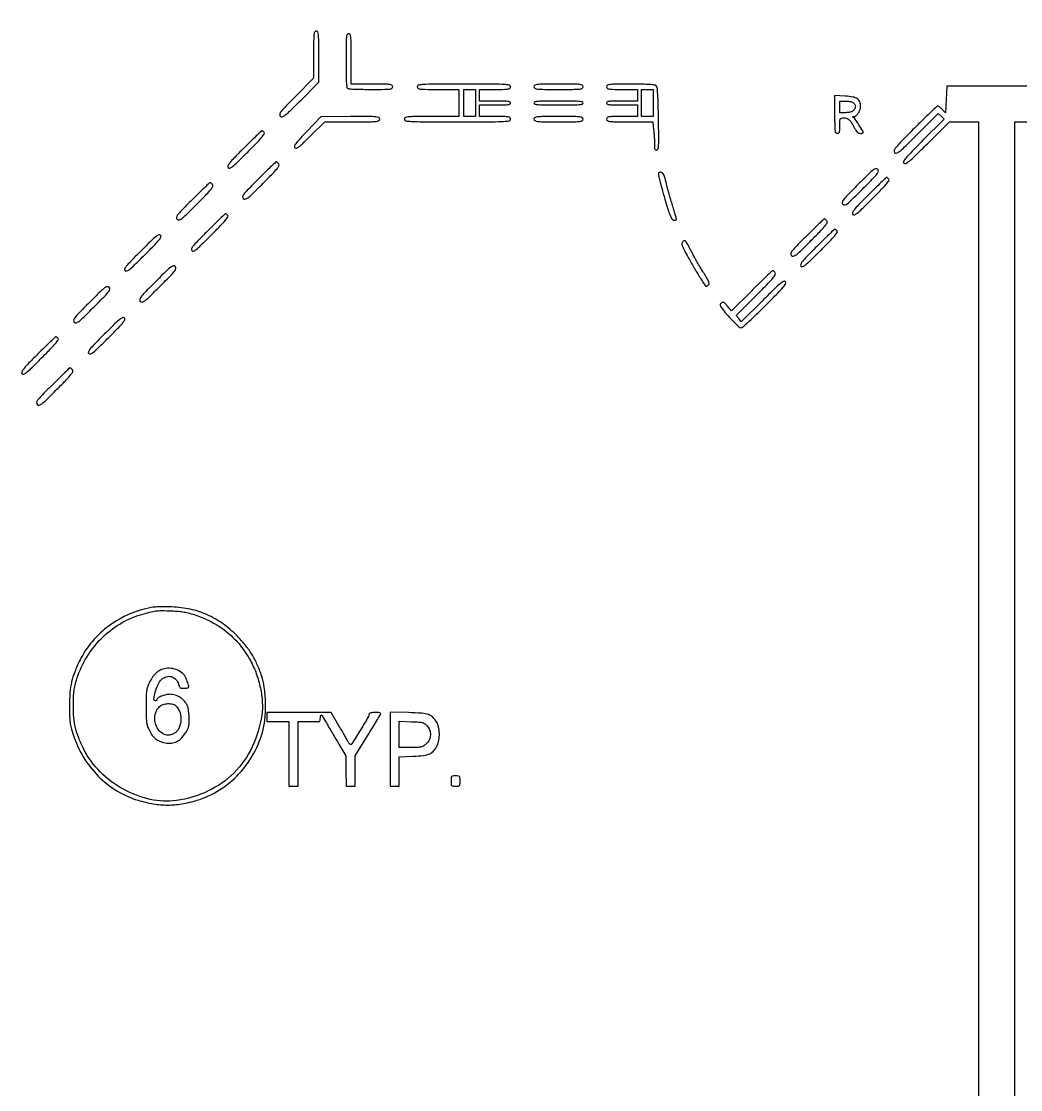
# Model space of a CAD drawing. Extents: x 0 to 1066, y 0 to 761.
# Drawn here: x 200.2 to 265.4, y 129.8 to 199.5 of the extents above; entities that cross this region are included whole.
import ezdxf

# ---------------------------------------------------------------- set-up
doc = ezdxf.new("R2010")
doc.units = 0
doc.header["$MEASUREMENT"] = 0

msp = doc.modelspace()

# ---------------------------------------------------------------- linework, layer by layer
for points in [[(120.4704, 158.153492), (151.90136, 126.727696, 0.000007), (163.955628, 114.675766, 0.000012), (174.108223, 104.525945), (183.33854, 95.29861, 0.022761), (183.362101, 95.277109, 0.174982), (183.390323, 95.266879, 0.000001), (192.989143, 95.254457, 0.000118), (203.551814, 95.243304, 0.000071), (216.093189, 95.234809, -0.000169), (228.636563, 95.223847, -0.000282), (239.20585, 95.205082, -0.000005), (248.794953, 95.18257, -0.198296), (248.853601, 95.158197, -0.166048), (248.892309, 95.079343, -0.00001), (249.944454, 86.852933, -0.000054), (250.970316, 78.823964, -0.027223)], [(329.859243, 95.267872, -0.000023), (352.558836, 95.240684, -0.000004), (375.624384, 95.211821, -0.198594)], [(479.458836, 95.240684, -0.000004), (502.524384, 95.211821, -0.198594)], [(266.651703, 95.267421, -0.000028), (289.192229, 95.24091, -0.000004), (312.172908, 95.212432, -0.198597)], [(393.551703, 95.267421, -0.000028), (416.092229, 95.24091, -0.000004), (439.072908, 95.212432, -0.198597)], [(542.992229, 95.24091, -0.000004), (565.972908, 95.212432, -0.198597)], [(606.442229, 95.24091, -0.000004), (629.422908, 95.212432, -0.198597)], [(669.892229, 95.24091, -0.000004), (692.872908, 95.212432, -0.198597)], [(375.823742, 112.056445, -0.000003), (375.794083, 98.149601, -0.198357)], [(119.687361, 303.189835, -0.000014), (111.744029, 302.196938, -0.000004), (103.636415, 301.183797, -0.031087)], [(119.687361, 239.739835, -0.000014), (111.744029, 238.746938, -0.000004), (103.636415, 237.733797, -0.031087)], [(247.69479, 97.969724, -0.000011), (217.15153, 97.968336, -0.000022), (186.984277, 97.968962, -0.015973)], [(267.1245, 195.2991), (263.8674, 195.2991), (260.6103, 195.2991), (260.568, 194.424594), (260.5257, 193.550089), (260.320603, 193.768944, 0.020589), (260.235339, 193.852733, 0.025129), (260.148747, 193.923511, 0.024919), (260.071601, 193.974627, 0.134641), (260.02357, 193.9878, 0.189705), (259.962116, 193.963614, 0.001278), (259.537023, 193.565636, 0.00476), (259.053173, 193.101557, 0.002996), (258.496343, 192.550645, 0.001763), (257.599544, 191.646324, 0.023754), (257.288584, 191.298989, 0.084405), (257.177693, 191.10272, 0.290608), (257.208142, 190.966401, 0.28128), (257.341839, 190.934107, 0.091463), (257.528472, 191.034568, 0.025241), (257.856324, 191.32602, 0.001876), (258.707136, 192.169235), (260.059041, 193.519159), (260.248415, 193.329785), (260.437789, 193.140411), (259.059312, 191.760031, 0.00222), (258.260926, 190.953412, 0.020743), (257.933223, 190.590419, 0.054518), (257.794877, 190.381062, 0.351793), (257.818508, 190.265393, 0.310622), (257.946714, 190.253775, 0.046163), (258.172027, 190.409323, 0.019786), (258.551357, 190.752952, 0.002281), (259.368748, 191.561867), (260.781314, 192.9726), (261.732157, 192.9726), (262.683, 192.9726), (262.683, 152.1531), (262.683, 111.3336)], [(312.342312, 95.079344, -0.00001), (313.394456, 86.85292, -0.000054)]]:
    msp.add_lwpolyline(points, format="xyb")
for points in [[(409.06215, 749.15415), (40.8618, 749.132981), (40.8618, 380.65769), (40.8618, 12.1824), (501.2973, 12.1824), (961.7328, 12.1824), (961.7328, 380.646631), (961.7328, 749.110861), (961.41555, 749.1633, 0.040886), (961.153339, 749.184871, 0.000002), (934.190609, 749.194398, 0.000089), (904.448031, 749.199508, 0.000054), (869.1804, 749.195529, -0.000029), (813.61687, 749.186499, -0.000004), (696.10453, 749.175037, -0.000004), (556.774728, 749.163736, -0.000004)], [(219.2832, 197.351745), (219.2832, 195.80889), (218.122027, 194.64549, 0.002187), (217.397712, 193.91341, 0.029252), (217.149163, 193.62842, 0.109518), (217.070946, 193.462514, 0.257416), (217.107771, 193.335171, 0.260254), (217.235812, 193.298881, 0.10736), (217.403907, 193.379444, 0.028762), (217.693482, 193.632569, 0.00215), (218.438145, 194.369443), (219.6216, 195.550633), (219.6216, 197.222617, 0.00157), (219.618241, 198.292727, 0.023648), (219.59831, 198.664452, 0.090402), (219.54915, 198.83466, 0.284664), (219.4524, 198.8946, 0.273497), (219.356353, 198.837815, 0.098742), (219.306669, 198.680593, 0.02558), (219.286611, 198.335644, 0.001734)], [(221.3982, 196.957851, 0.002106), (221.402412, 195.957657, 0.016256), (221.421566, 195.489962, 0.030951), (221.457298, 195.22752, 0.257256), (221.532019, 195.138951, 0.080714), (221.630497, 195.118442, 0.002635), (222.034542, 195.102684, 0.004987), (222.512917, 195.091328, 0.00344), (223.054819, 195.0876, 0.001979), (223.935997, 195.091087, 0.028334), (224.249027, 195.111326, 0.109906), (224.391062, 195.161594, 0.258463), (224.4438, 195.2568, 0.254715), (224.392039, 195.351813, 0.112672), (224.25345, 195.402206, 0.029052), (223.94776, 195.422493, 0.002045), (223.0902, 195.426), (221.7366, 195.426), (221.7366, 197.0757, 0.001596), (221.733232, 198.130933, 0.023961), (221.713281, 198.498038, 0.091778), (221.664029, 198.66599, 0.282824), (221.5674, 198.7254, 0.292168), (221.470134, 198.66326, 0.084786), (221.421375, 198.483306, 0.022396), (221.401526, 198.09177, 0.001467)], [(226.0512, 195.2568, 0.254715), (226.102961, 195.161787, 0.112672), (226.24155, 195.111394, 0.029052), (226.54724, 195.091107, 0.002045), (227.4048, 195.0876), (228.7584, 195.0876), (228.7584, 194.1993), (228.7584, 193.311), (226.9818, 193.311, 0.001458), (225.841838, 193.307677, 0.022284), (225.448425, 193.287836, 0.084277), (225.267543, 193.239115, 0.292848), (225.2052, 193.1418, 0.362685), (225.292927, 193.036768, 0.032595), (225.659925, 192.994782, 0.011515), (226.40385, 192.975648, 0.000671), (228.6738, 192.9726, 0.000671), (230.94375, 192.975648, 0.011515), (231.687675, 192.994782, 0.032595), (232.054673, 193.036768, 0.362685), (232.1424, 193.1418, 0.212584), (232.100909, 193.234977, 0.142907), (231.99435, 193.286325, 0.038318), (231.758939, 193.307225, 0.002988), (231.1272, 193.311), (230.112, 193.311), (230.112, 193.6917), (230.112, 194.0724), (231.1272, 194.0724, 0.004073), (231.677953, 194.076886, 0.027022), (231.95205, 194.096194, 0.062466), (232.097291, 194.133144, 0.308488), (232.1424, 194.1993, 0.308488), (232.097291, 194.265456, 0.062466), (231.95205, 194.302406, 0.027022), (231.677953, 194.321714, 0.004073), (231.1272, 194.3262), (230.112, 194.3262), (230.112, 194.7069), (230.112, 195.0876), (231.1272, 195.0876, 0.002988), (231.758939, 195.091375, 0.038318), (231.99435, 195.112275, 0.142907), (232.100909, 195.163623, 0.212584), (232.1424, 195.2568, 0.352344), (232.059216, 195.360189, 0.040084), (231.74055, 195.403675, 0.013099), (231.084228, 195.422913, 0.000777), (229.0968, 195.426, 0.000777), (227.109372, 195.422913, 0.013099), (226.45305, 195.403675, 0.040084), (226.134384, 195.360189, 0.352344)], [(233.6652, 195.2568, 0.279234), (233.723589, 195.160401, 0.094461), (233.887275, 195.110976, 0.024577), (234.245609, 195.090984, 0.001648), (235.2726, 195.0876, 0.001648), (236.299591, 195.090984, 0.024577), (236.657925, 195.110976, 0.094461), (236.821611, 195.160401, 0.279234), (236.88, 195.2568, 0.279234), (236.821611, 195.353199, 0.094461), (236.657925, 195.402624, 0.024577), (236.299591, 195.422616, 0.001648), (235.2726, 195.426, 0.001648), (234.245609, 195.422616, 0.024577), (233.887275, 195.402624, 0.094461), (233.723589, 195.353199, 0.279234)], [(238.4028, 195.2568, 0.212584), (238.444291, 195.163623, 0.142907), (238.55085, 195.112275, 0.038318), (238.786261, 195.091375, 0.002988), (239.418, 195.0876), (240.4332, 195.0876), (240.4332, 194.7069), (240.4332, 194.3262), (239.418, 194.3262, 0.004073), (238.867247, 194.321714, 0.027022), (238.59315, 194.302406, 0.062466), (238.447909, 194.265456, 0.308488), (238.4028, 194.1993, 0.308488), (238.447909, 194.133144, 0.062466), (238.59315, 194.096194, 0.027022), (238.867247, 194.076886, 0.004073), (239.418, 194.0724), (240.4332, 194.0724), (240.4332, 193.6917), (240.4332, 193.311), (239.418, 193.311, 0.002988), (238.786261, 193.307225, 0.038318), (238.55085, 193.286325, 0.142907), (238.444291, 193.234977, 0.212584), (238.4028, 193.1418, 0.270523), (238.458767, 193.045928, 0.100958), (238.612794, 192.996119, 0.026109), (238.951084, 192.976026, 0.00178), (239.913548, 192.9726), (241.424296, 192.9726), (241.478648, 192.45259, -0.006827), (241.499473, 192.223084, -0.00472), (241.517034, 191.9629, -0.00476), (241.529173, 191.712466, -0.009728), (241.533, 191.515787, 0.011049), (241.538039, 191.287779, 0.080263), (241.560199, 191.180864, 0.211232), (241.606001, 191.134648, 0.142433), (241.68105, 191.127831, 0.296541), (241.765881, 191.209914, 0.042425), (241.801423, 191.461213, 0.016594), (241.812407, 191.94895, 0.001461), (241.795635, 193.182793, 0.002618), (241.774241, 194.16615, 0.00986), (241.745455, 194.782008, 0.009327), (241.709856, 195.199423, 0.172086), (241.653628, 195.317458, 0.16741), (241.541985, 195.371891, 0.014346), (241.220712, 195.401928, 0.012715), (240.739143, 195.420768, 0.003419), (239.973943, 195.426, 0.001695), (238.971158, 195.422601, 0.02513), (238.620343, 195.402572, 0.096838), (238.460294, 195.353002, 0.276051)], [(253.2924, 193.44877, 0.002295), (253.295981, 192.668653, 0.031685), (253.316442, 192.387046, 0.122281), (253.367219, 192.259631, 0.241596), (253.4616, 192.2112, 0.12648), (253.551332, 192.234268, 0.188641), (253.6026, 192.2958, 0.072107), (253.625833, 192.425102, 0.008455), (253.6308, 192.7188, -0.006804), (253.635337, 193.052154, -0.107122), (253.662273, 193.161918, -0.236036), (253.72782, 193.212071, -0.047421), (253.878557, 193.2264, -0.074776), (254.07682, 193.196583, -0.110063), (254.229296, 193.109727, -0.070234), (254.374365, 192.935213, -0.016386), (254.564193, 192.604069, 0.020012), (254.673376, 192.416765, 0.056371), (254.768599, 192.299109, 0.084269), (254.861986, 192.233891, 0.110822), (254.963105, 192.2112, 0.026857), (255.036098, 192.215124, 0.042344), (255.097642, 192.22709, 0.051907), (255.140997, 192.244427, 0.278555), (255.1536, 192.265293, 0.138077), (255.122763, 192.37483, 0.004507), (254.879015, 192.765476, 0.005591), (254.631723, 193.144537, 0.100482), (254.529164, 193.246255, -0.022646), (254.487614, 193.276312, -0.261051), (254.480259, 193.294281, -0.340189), (254.492146, 193.306346, -0.031099), (254.536954, 193.309705, 0.174213), (254.683227, 193.364363, 0.065047), (254.832977, 193.528923, 0.061515), (254.946136, 193.743376, 0.090913), (254.9844, 193.95208, 0.084064), (254.931211, 194.266203, 0.158572), (254.777246, 194.468737, 0.10887), (254.486215, 194.588159, 0.028678), (253.983125, 194.646354), (253.2924, 194.68634)], [(233.6652, 194.1993, 0.353061), (233.721559, 194.129434, 0.033617), (233.95425, 194.09522, 0.017378), (234.377957, 194.076551, 0.00232), (235.2726, 194.0724, 0.00232), (236.167243, 194.076551, 0.017378), (236.59095, 194.09522, 0.033617), (236.823641, 194.129434, 0.353061), (236.88, 194.1993, 0.353061), (236.823641, 194.269166, 0.033617), (236.59095, 194.30338, 0.017378), (236.167243, 194.322049, 0.00232), (235.2726, 194.3262, 0.00232), (234.377957, 194.322049, 0.017378), (233.95425, 194.30338, 0.033617), (233.721559, 194.269166, 0.353061)], [(254.482362, 194.238623, -0.068204), (254.544945, 194.193223, -0.055882), (254.597931, 194.129719, -0.057684), (254.633906, 194.058627, -0.088537), (254.646, 193.990866, -0.124082), (254.601167, 193.812991, -0.123124), (254.477301, 193.677013, -0.095765), (254.275331, 193.592569, -0.051312), (254.005457, 193.5648), (253.6308, 193.5648), (253.6308, 193.9455), (253.6308, 194.3262), (253.974762, 194.3262, -0.022391), (254.118454, 194.319762, -0.020327), (254.265753, 194.300474, -0.020814), (254.396092, 194.272357, -0.059396)], [(218.84022, 192.340084, 0.003495), (218.329049, 191.794406, 0.028775), (218.112891, 191.53156, 0.080666), (218.033558, 191.375272, 0.305726), (218.062787, 191.275382, 0.271866), (218.171695, 191.257603, 0.071314), (218.332228, 191.347706, 0.028627), (218.590101, 191.569843, 0.00388), (219.099349, 192.069694), (220.005063, 192.9726), (221.801431, 192.9726, 0.001412), (222.962007, 192.975878, 0.022434), (223.355558, 192.995773, 0.087273), (223.535199, 193.045389, 0.289508), (223.5978, 193.144443, 0.298993), (223.532499, 193.243882, 0.081378), (223.341006, 193.292018, 0.020991), (222.922667, 193.309553, 0.001284), (221.67315, 193.306239), (219.7485, 193.296192)], [(233.6652, 193.1418, 0.279234), (233.723589, 193.045401, 0.094461), (233.887275, 192.995976, 0.024577), (234.245609, 192.975984, 0.001648), (235.2726, 192.9726, 0.001648), (236.299591, 192.975984, 0.024577), (236.657925, 192.995976, 0.094461), (236.821611, 193.045401, 0.279234), (236.88, 193.1418, 0.279234), (236.821611, 193.238199, 0.094461), (236.657925, 193.287624, 0.024577), (236.299591, 193.307616, 0.001648), (235.2726, 193.311, 0.001648), (234.245609, 193.307616, 0.024577), (233.887275, 193.287624, 0.094461), (233.723589, 193.238199, 0.279234)], [(214.72005, 191.243561, 0.002863), (214.071764, 190.586455, 0.02443), (213.797706, 190.276535, 0.062848), (213.683335, 190.089859, 0.286709), (213.699627, 189.969268, 0.329168), (213.809426, 189.942156, 0.070597), (213.988854, 190.048464, 0.024531), (214.297978, 190.322272, 0.002625), (214.979931, 190.99581, 0.003756), (215.561376, 191.584925, 0.017678), (215.880463, 191.937217, 0.024017), (216.059, 192.170808, 0.336196), (216.054621, 192.270103, 0.02673), (216.015592, 192.312321, 0.030897), (215.974031, 192.348, 0.032372), (215.935697, 192.373275, 0.130276), (215.908816, 192.3804, 0.192354), (215.872061, 192.365717, 0.000735), (215.537231, 192.046453, 0.003601), (215.158887, 191.679384, 0.002238)], [(215.661754, 189.224288, 0.002192), (214.95598, 188.510829, 0.030756), (214.719825, 188.238351, 0.122013), (214.651252, 188.080485, 0.255926), (214.693809, 187.957897, 0.243054), (214.824623, 187.923279, 0.110228), (214.989639, 188.000508, 0.030027), (215.268592, 188.243855, 0.002265), (215.981154, 188.951448, 0.003026), (216.613604, 189.592922, 0.023293), (216.893715, 189.908655, 0.05451), (217.016964, 190.100858, 0.296782), (217.003366, 190.217839, 0.022419), (216.957393, 190.268436, 0.027497), (216.909961, 190.311178, 0.027808), (216.867172, 190.341909, 0.14277), (216.839416, 190.35, 0.192281), (216.802676, 190.335329, 0.000749), (216.471093, 190.019322, 0.003635), (216.096334, 189.655844, 0.00226)], [(254.813519, 188.867815, 0.002228), (254.104038, 188.150507, 0.029968), (253.861621, 187.871611, 0.113037), (253.786772, 187.708622, 0.252888), (253.824566, 187.581977, 0.254162), (253.951432, 187.544448, 0.112291), (254.115095, 187.620264, 0.029781), (254.395404, 187.86463, 0.002213), (255.116636, 188.579505, 0.002146), (255.836768, 189.305846, 0.030308), (256.077319, 189.582214, 0.120497), (256.147823, 189.741898, 0.25832), (256.105589, 189.865343, 0.242757), (255.974418, 189.900134, 0.110553), (255.809157, 189.822888, 0.030004), (255.52966, 189.579009, 0.002248)], [(241.787393, 189.60975, 0.059142), (241.81617, 189.38525, 0.002866), (242.003654, 188.655162, 0.005236), (242.207644, 187.911058, 0.010341), (242.387943, 187.32555, 0.00736), (242.528536, 186.920544, 0.036206), (242.627385, 186.699918, 0.072776), (242.714978, 186.582002, 0.199225), (242.808976, 186.543, 0.033594), (242.871115, 186.54718, 0.05143), (242.923547, 186.559849, 0.066737), (242.959678, 186.578346, 0.245877), (242.9712, 186.60036, 0.069547), (242.965241, 186.642991, 0.000817), (242.886915, 186.916023, 0.002458), (242.79424, 187.231263, 0.001601), (242.684272, 187.59441, -0.001919), (242.570299, 187.971644, -0.002246), (242.465132, 188.330501, -0.001981), (242.378794, 188.634613, -0.013725), (242.341184, 188.7849, 0.006227), (242.225721, 189.277551, 0.042416), (242.145466, 189.513817, 0.104903), (242.061627, 189.630937, 0.187263), (241.952739, 189.6732, 0.036418), (241.88923, 189.668568, 0.055257), (241.835719, 189.654562, 0.072719), (241.799207, 189.634062, 0.23503)], [(255.49725, 188.197961, 0.002863), (254.848964, 187.540855, 0.02443), (254.574906, 187.230935, 0.062848), (254.460535, 187.044259, 0.286709), (254.476827, 186.923668, 0.329168), (254.586626, 186.896556, 0.070597), (254.766054, 187.002864, 0.024531), (255.075178, 187.276672, 0.002625), (255.757131, 187.95021, 0.003756), (256.338576, 188.539325, 0.017678), (256.657663, 188.891617, 0.024017), (256.8362, 189.125208, 0.336196), (256.831821, 189.224503, 0.02673), (256.792792, 189.266721, 0.030897), (256.751231, 189.3024, 0.032372), (256.712897, 189.327675, 0.130276), (256.686016, 189.3348, 0.192354), (256.649261, 189.320117, 0.000735), (256.314431, 189.000853, 0.003601), (255.936087, 188.633784, 0.002238)], [(211.347154, 187.870688, 0.002192), (210.64138, 187.157229, 0.030756), (210.405225, 186.884751, 0.122013), (210.336652, 186.726885, 0.255926), (210.379209, 186.604297, 0.243054), (210.510023, 186.569679, 0.110228), (210.675039, 186.646908, 0.030027), (210.953992, 186.890255, 0.002265), (211.666554, 187.597848, 0.003026), (212.299004, 188.239322, 0.023293), (212.579115, 188.555055, 0.05451), (212.702364, 188.747258, 0.296782), (212.688766, 188.864239, 0.022419), (212.642793, 188.914836, 0.027497), (212.595361, 188.957578, 0.027808), (212.552572, 188.988309, 0.14277), (212.524816, 188.9964, 0.192281), (212.488076, 188.981729, 0.000749), (212.156493, 188.665722, 0.003635), (211.781734, 188.302244, 0.00226)], [(212.35125, 185.829161, 0.002863), (211.702964, 185.172055, 0.02443), (211.428906, 184.862135, 0.062848), (211.314535, 184.675459, 0.286709), (211.330827, 184.554868, 0.329168), (211.440626, 184.527756, 0.070597), (211.620054, 184.634064, 0.024531), (211.929178, 184.907872, 0.002625), (212.611131, 185.58141, 0.003756), (213.192576, 186.170525, 0.017678), (213.511663, 186.522817, 0.024017), (213.6902, 186.756408, 0.336196), (213.685821, 186.855703, 0.02673), (213.646792, 186.897921, 0.030897), (213.605231, 186.9336, 0.032372), (213.566897, 186.958875, 0.130276), (213.540016, 186.966, 0.192354), (213.503261, 186.951317, 0.000735), (213.168431, 186.632053, 0.003601), (212.790087, 186.264984, 0.002238)], [(251.447554, 185.501888, 0.002192), (250.74178, 184.788429, 0.030756), (250.505625, 184.515951, 0.122013), (250.437052, 184.358085, 0.255926), (250.479609, 184.235497, 0.243054), (250.610423, 184.200879, 0.110228), (250.775439, 184.278108, 0.030027), (251.054392, 184.521455, 0.002265), (251.766954, 185.229048, 0.003026), (252.399404, 185.870522, 0.023293), (252.679515, 186.186255, 0.05451), (252.802764, 186.378458, 0.296782), (252.789166, 186.495439, 0.022419), (252.743193, 186.546036, 0.027497), (252.695761, 186.588778, 0.027808), (252.652972, 186.619509, 0.14277), (252.625216, 186.6276, 0.192281), (252.588476, 186.612929, 0.000749), (252.256893, 186.296922, 0.003635), (251.882134, 185.933444, 0.00226)], [(208.00288, 184.526407, 0.002608), (207.326733, 183.841858, 0.024575), (207.052873, 183.532663, 0.071202), (206.946962, 183.353369, 0.328471), (206.974294, 183.243273, 0.288218), (207.095728, 183.227212, 0.06209), (207.28457, 183.343968, 0.024114), (207.59875, 183.62287, 0.002799), (208.268034, 184.284703, 0.002683), (208.937197, 184.961086, 0.02474), (209.210666, 185.269635, 0.068954), (209.319274, 185.451629, 0.305436), (209.296621, 185.567837, 0.307026), (209.180099, 185.5902, 0.068006), (208.996656, 185.479748, 0.024496), (208.68545, 185.203059, 0.002655)], [(252.11325, 184.813961, 0.002863), (251.464964, 184.156855, 0.02443), (251.190906, 183.846935, 0.062848), (251.076535, 183.660259, 0.286709), (251.092827, 183.539668, 0.329168), (251.202626, 183.512556, 0.070597), (251.382054, 183.618864, 0.024531), (251.691178, 183.892672, 0.002625), (252.373131, 184.56621, 0.003756), (252.954576, 185.155325, 0.017678), (253.273663, 185.507617, 0.024017), (253.4522, 185.741208, 0.336196), (253.447821, 185.840503, 0.02673), (253.408792, 185.882721, 0.030897), (253.367231, 185.9184, 0.032372), (253.328897, 185.943675, 0.130276), (253.302016, 185.9508, 0.192354), (253.265261, 185.936117, 0.000735), (252.930431, 185.616853, 0.003601), (252.552087, 185.249784, 0.002238)], [(243.378071, 185.137014, 0.159669), (243.325263, 185.032728, 0.115631), (243.335505, 184.901979, 0.042328), (243.423257, 184.690316, 0.004766), (243.666904, 184.230373, 0.007513), (244.057548, 183.534788, 0.00826), (244.457102, 182.873123, 0.002603), (244.836303, 182.274926, 0.255505), (244.921407, 182.2284, 0.123988), (244.950416, 182.235706, 0.0345), (244.99038, 182.260896, 0.032572), (245.033174, 182.296684, 0.029121), (245.072691, 182.339023, 0.221537), (245.095592, 182.42627, 0.056845), (245.052384, 182.569541, 0.032645), (244.944019, 182.781954, 0.008199), (244.739616, 183.112809, -0.006041), (244.558655, 183.402912, -0.004526), (244.366145, 183.726564, -0.004576), (244.190431, 184.034607, -0.010439), (244.064873, 184.270938, 0.003636), (243.958009, 184.478862, 0.003199), (243.843529, 184.694309, 0.003215), (243.73776, 184.887347, 0.009677), (243.662227, 185.017143, 0.01454), (243.568593, 185.161485, 0.142722), (243.512888, 185.206783, 0.250505), (243.457384, 185.201679, 0.050739)], [(208.960319, 182.522815, 0.002228), (208.250838, 181.805507, 0.029968), (208.008421, 181.526611, 0.113037), (207.933572, 181.363622, 0.252888), (207.971366, 181.236977, 0.254162), (208.098232, 181.199448, 0.112291), (208.261895, 181.275264, 0.029781), (208.542204, 181.51963, 0.002213), (209.263436, 182.234505, 0.002146), (209.983568, 182.960846, 0.030308), (210.224119, 183.237214, 0.120497), (210.294623, 183.396898, 0.25832), (210.252389, 183.520343, 0.242757), (210.121218, 183.555134, 0.110553), (209.955957, 183.477888, 0.030004), (209.67646, 183.234009, 0.002248)], [(247.877438, 181.931737), (246.567623, 180.619874), (246.302615, 180.93553, 0.012509), (246.149408, 181.109013, 0.088969), (246.060127, 181.176168, 0.191514), (245.985066, 181.182864, 0.101157), (245.901318, 181.138076, 0.048699), (245.830059, 181.066152, 0.190981), (245.811592, 181.007697, 0.122852), (245.834856, 180.936515, 0.015682), (245.925369, 180.801834, 0.024119), (246.23738, 180.409067, 0.014704), (246.640841, 179.975065, 0.00795), (247.044311, 179.578677, 0.192487), (247.188082, 179.5212, 0.183894), (247.28024, 179.556281, 0.002849), (247.708629, 179.942088, 0.007169), (248.202211, 180.404849, 0.004632), (248.760916, 180.954009, 0.002248), (249.581542, 181.783124, 0.019512), (249.930285, 182.167571, 0.045171), (250.088932, 182.395804, 0.312045), (250.077607, 182.524492, 0.35183), (249.961835, 182.548136, 0.054334), (249.751956, 182.409516, 0.020702), (249.388008, 182.081403, 0.002216), (248.579141, 181.282033), (247.194934, 179.9019), (247.031996, 180.1134), (246.869058, 180.3249), (248.192036, 181.651991, 0.002572), (248.932954, 182.402899, 0.020002), (249.262443, 182.768451, 0.043298), (249.415789, 182.989254, 0.312956), (249.405248, 183.111341, 0.022341), (249.359255, 183.161975, 0.027432), (249.31183, 183.204749, 0.027717), (249.269064, 183.235513, 0.143009), (249.241368, 183.2436, 0.193285), (249.204517, 183.228802, 0.000555), (248.818391, 182.85824, 0.003126), (248.383487, 182.434673, 0.001934)], [(204.645719, 181.169215, 0.002228), (203.936238, 180.451907, 0.029968), (203.693821, 180.173011, 0.113037), (203.618972, 180.010022, 0.252888), (203.656766, 179.883377, 0.254162), (203.783632, 179.845848, 0.112291), (203.947295, 179.921664, 0.029781), (204.227604, 180.16603, 0.002213), (204.948836, 180.880905, 0.002146), (205.668968, 181.607246, 0.030308), (205.909519, 181.883614, 0.120497), (205.980023, 182.043298, 0.25832), (205.937789, 182.166743, 0.242757), (205.806618, 182.201534, 0.110553), (205.641357, 182.124288, 0.030004), (205.36186, 181.880409, 0.002248)], [(205.63408, 179.112007, 0.002608), (204.957933, 178.427458, 0.024575), (204.684073, 178.118263, 0.071202), (204.578162, 177.938969, 0.328471), (204.605494, 177.828873, 0.288218), (204.726928, 177.812812, 0.06209), (204.91577, 177.929568, 0.024114), (205.22995, 178.20847, 0.002799), (205.899234, 178.870303, 0.002683), (206.568397, 179.546686, 0.02474), (206.841866, 179.855235, 0.068954), (206.950474, 180.037229, 0.305436), (206.927821, 180.153437, 0.307026), (206.811299, 180.1758, 0.068006), (206.627856, 180.065348, 0.024496), (206.31665, 179.788659, 0.002655)], [(201.26865, 177.792161, 0.002863), (200.620364, 177.135055, 0.02443), (200.346306, 176.825135, 0.062848), (200.231935, 176.638459, 0.286709), (200.248227, 176.517868, 0.329168), (200.358026, 176.490756, 0.070597), (200.537454, 176.597064, 0.024531), (200.846578, 176.870872, 0.002625), (201.528531, 177.54441, 0.003756), (202.109976, 178.133525, 0.017678), (202.429063, 178.485817, 0.024017), (202.6076, 178.719408, 0.336196), (202.603221, 178.818703, 0.02673), (202.564192, 178.860921, 0.030897), (202.522631, 178.8966, 0.032372), (202.484297, 178.921875, 0.130276), (202.457416, 178.929, 0.192354), (202.420661, 178.914317, 0.000735), (202.085831, 178.595053, 0.003601), (201.707487, 178.227984, 0.002238)], [(202.210354, 175.772888, 0.002192), (201.50458, 175.059429, 0.030756), (201.268425, 174.786951, 0.122013), (201.199852, 174.629085, 0.255926), (201.242409, 174.506497, 0.243054), (201.373223, 174.471879, 0.110228), (201.538239, 174.549108, 0.030027), (201.817192, 174.792455, 0.002265), (202.529754, 175.500048, 0.003026), (203.162204, 176.141522, 0.023293), (203.442315, 176.457255, 0.05451), (203.565564, 176.649458, 0.296782), (203.551966, 176.766439, 0.022419), (203.505993, 176.817036, 0.027497), (203.458561, 176.859778, 0.027808), (203.415772, 176.890509, 0.14277), (203.388016, 176.8986, 0.192281), (203.351276, 176.883929, 0.000749), (203.019693, 176.567922, 0.003635), (202.644934, 176.204444, 0.00226)], [(208.68766, 161.250691, 0.057417), (207.248797, 160.812123, 0.05623), (205.936389, 160.055615, 0.056915), (204.839468, 159.035864, 0.061826), (204.035649, 157.8213, 0.02085), (203.69017, 157.046529, 0.038137), (203.484834, 156.386281, 0.037424), (203.379898, 155.694153, 0.019282), (203.347381, 154.818, 0.00626), (203.35668, 154.152988, 0.024924), (203.387787, 153.746297, 0.031872), (203.455162, 153.395783, 0.015379), (203.583478, 152.9568, 0.05639), (204.251228, 151.492297, 0.05964), (205.219101, 150.244165, 0.061015), (206.431946, 149.282921, 0.06419), (207.820951, 148.662463, 0.030536), (208.82865, 148.425621, 0.042188), (209.753862, 148.346354, 0.042481), (210.674294, 148.423639, 0.031585), (211.667361, 148.658075, 0.067472), (213.139048, 149.332521, 0.063943), (214.408209, 150.384647, 0.063141), (215.383511, 151.737021, 0.062803), (215.992599, 153.292411, 0.043741), (216.123281, 154.10027, 0.026071), (216.143571, 155.07478, 0.026137), (216.062936, 156.03735, 0.047362), (215.882541, 156.8061, 0.024337), (215.587452, 157.558395, 0.032442), (215.243806, 158.206825, 0.032696), (214.821492, 158.801436, 0.025334), (214.289602, 159.391505, 0.041251), (213.338832, 160.199004, 0.05101), (212.330737, 160.775807, 0.051446), (211.234035, 161.133133, 0.043093), (210.0195, 161.287025, 0.008515), (209.633788, 161.295851, 0.008281), (209.244399, 161.291679, 0.008214), (208.902391, 161.276722, 0.030264)], [(211.5846, 160.751411, -0.041617), (212.712674, 160.256869, -0.049409), (213.675506, 159.605085, -0.049831), (214.485285, 158.782239, -0.043545), (215.158144, 157.779, -0.03936), (215.543478, 156.927741, -0.035155), (215.808036, 155.994042, -0.036163), (215.93286, 155.064815, -0.050574), (215.89952, 154.228053, -0.074493), (215.278737, 152.144717, -0.08661), (214.093915, 150.453454, -0.086769), (212.408262, 149.265746, -0.075094), (210.332996, 148.644667, -0.090729), (208.616413, 148.7135, -0.071022), (206.870241, 149.376445, -0.069691), (205.348722, 150.518314, -0.080752), (204.28758, 151.9839, -0.021499), (203.95135, 152.731719, -0.036189), (203.743377, 153.387297, -0.036647), (203.633692, 154.060178, -0.022729), (203.599366, 154.8603, -0.008095), (203.610195, 155.437292, -0.024999), (203.643271, 155.825758, -0.029138), (203.71178, 156.175959, -0.014485), (203.836995, 156.610726, -0.059326), (204.476293, 158.012459, -0.059369), (205.42673, 159.224502, -0.060066), (206.623856, 160.167485, -0.06352), (207.9891, 160.777725, -0.009143), (208.588632, 160.947002, -0.033194), (208.977277, 161.021963, -0.032463), (209.37668, 161.045662, -0.00847), (210.0195, 161.031148, -0.012471), (210.46915, 161.002125, -0.021871), (210.838635, 160.952642, -0.022899), (211.190551, 160.872964, -0.015383)], [(209.115467, 157.061558, 0.045971), (208.968267, 156.940384, 0.032496), (208.826144, 156.780038, 0.029687), (208.693174, 156.586051, 0.023983), (208.5735, 156.363608, 0.025041), (208.441205, 156.046783, 0.050227), (208.375472, 155.784003, 0.031578), (208.347701, 155.444469, 0.005004), (208.342038, 154.7757, 0.005461), (208.349665, 154.163691, 0.024283), (208.375501, 153.805177, 0.039365), (208.428336, 153.543439, 0.039237), (208.521578, 153.292919, 0.036877), (208.707443, 152.959435, 0.066372), (208.912306, 152.723361, 0.06998), (209.163852, 152.557193, 0.045753), (209.49065, 152.436936, 0.066492), (209.906969, 152.383195, 0.093981), (210.273056, 152.454292, 0.090868), (210.596424, 152.65724, 0.058419), (210.88665, 152.993275, 0.021867), (211.037382, 153.238054, 0.058604), (211.115298, 153.426988, 0.053084), (211.15132, 153.63938, 0.015485), (211.1616, 153.971229, 0.019103), (211.152341, 154.213497, 0.01683), (211.124561, 154.464884, 0.017222), (211.083904, 154.690669, 0.045827), (211.034894, 154.846786, 0.082159), (210.855065, 155.133792, 0.067854), (210.581331, 155.369845, 0.067163), (210.251362, 155.525993, 0.07712), (209.907165, 155.5794, 0.057088), (209.636066, 155.548346, 0.041217), (209.346067, 155.455293, 0.03937), (209.109118, 155.33446, 0.260812), (209.0466, 155.22276, -0.126654), (209.040085, 155.197452, -0.100767), (209.021749, 155.175893, -0.089774), (208.99432, 155.161401, -0.076905), (208.962, 155.1564, -0.44921), (208.854686, 155.277186, -0.040276), (208.94484, 155.725384, -0.039861), (209.129473, 156.217869, -0.086977), (209.360337, 156.546864, -0.123482), (209.667005, 156.730556, -0.143772), (210.005703, 156.733391, -0.141504), (210.296046, 156.552023, -0.118338), (210.4695, 156.231259, 0.031155), (210.51955, 156.081442, 0.137154), (210.575922, 156.008405, 0.140097), (210.661308, 155.976022, 0.033025), (210.815422, 155.973236, 0.011939), (210.922979, 155.980975, 0.016143), (211.019661, 155.993417, 0.013125), (211.098369, 156.00827, 0.144144), (211.126289, 156.023489, 0.283522), (211.145935, 156.106328, 0.010242), (211.032742, 156.426145, 0.016381), (210.905534, 156.73263, 0.093088), (210.804554, 156.876551, 0.080064), (210.418972, 157.148082, 0.08638), (209.977515, 157.275708, 0.088329), (209.527148, 157.245441, 0.088616)], [(210.361392, 154.764423, -0.061102), (210.51263, 154.507755, -0.056451), (210.602359, 154.215234, -0.05665), (210.624195, 153.911079, -0.062478), (210.575358, 153.620124, -0.029593), (210.479956, 153.358984, -0.071163), (210.372318, 153.184019, -0.080945), (210.229318, 153.059695, -0.047734), (210.025871, 152.959222, -0.125349), (209.703241, 152.922307, -0.114434), (209.389872, 153.04146, -0.100371), (209.130258, 153.304158, -0.076758), (208.962849, 153.672867, -0.061984), (208.912485, 154.007963, -0.074723), (208.951758, 154.323584, -0.078627), (209.078959, 154.601012, -0.079126), (209.285374, 154.824928, -0.111917), (209.533995, 154.94356, -0.069732), (209.857223, 154.970472, -0.071841), (210.163678, 154.908476, -0.144299)], [(216.2376, 154.0989), (216.2376, 153.8028), (216.9567, 153.8028), (217.6758, 153.8028), (217.6758, 151.6878), (217.6758, 149.5728), (217.9719, 149.5728), (218.268, 149.5728), (218.268, 151.6878), (218.268, 153.8028), (218.98174, 153.8028), (219.69548, 153.8028), (219.72199, 154.069193, -0.057054), (219.750188, 154.19946, -0.541638), (219.795803, 154.211148, -0.072421), (219.874884, 154.114199, -0.002722), (220.114213, 153.709643, 0.001145), (220.286927, 153.415579, 0.000571), (220.50694, 153.04391, 0.000566), (220.735706, 152.659452, 0.000834), (220.937604, 152.3223), (221.395283, 151.5609), (221.396742, 150.56685), (221.3982, 149.5728), (221.6943, 149.5728), (221.9904, 149.5728), (221.9904, 150.568287), (221.9904, 151.563775), (222.804122, 152.873637, 0.001251), (223.118947, 153.383257, 0.001877), (223.390954, 153.829792, 0.000756), (223.622192, 154.213938, 0.041969), (223.659173, 154.28925, 0.271453), (223.651677, 154.336435, 0.146892), (223.601255, 154.370298, 0.060045), (223.494555, 154.389687, 0.014954), (223.316954, 154.395, 0.021007), (223.153224, 154.388118, 0.043634), (223.02735, 154.366352, 0.059971), (222.941681, 154.33231, 0.209504), (222.906053, 154.286378, -0.071387), (222.786056, 153.993807, -0.004482), (222.304946, 153.192502, -0.00158), (221.778672, 152.339584, -0.343875), (221.6943, 152.308558, -0.101242), (221.655997, 152.330076, -0.033091), (221.6097, 152.375856, -0.031416), (221.563713, 152.434862, -0.030714), (221.5251, 152.499598, 0.009657), (221.468546, 152.60418, 0.000822), (221.317696, 152.869687, 0.001088), (221.136528, 153.18574, 0.000842), (220.937845, 153.529267), (220.435189, 154.395), (218.336395, 154.395), (216.2376, 154.395)], [(224.2746, 151.991832), (224.2746, 149.5728), (224.5707, 149.5728), (224.8668, 149.5728), (224.8668, 150.534833), (224.8668, 151.496866), (225.783889, 151.534652, 0.019604), (226.456801, 151.588859, 0.074269), (226.862818, 151.700289, 0.10818), (227.135851, 151.900048, 0.070257), (227.35207, 152.227669, 0.072859), (227.460558, 152.581379, 0.043495), (227.489292, 153.021401, 0.04388), (227.442278, 153.449315, 0.089347), (227.31871, 153.762911, 0.060938), (227.061593, 154.083939, 0.112766), (226.778079, 154.257445, 0.064906), (226.346003, 154.342772, 0.010267), (225.48015, 154.381595), (224.2746, 154.410865)], [(226.693124, 153.523132, -0.090604), (226.856445, 153.244011, -0.096743), (226.905511, 152.931649, -0.096801), (226.833436, 152.62393, -0.090828), (226.649908, 152.358092, -0.041495), (226.480585, 152.214761, -0.095432), (226.329411, 152.145572, -0.053375), (226.114303, 152.116949, -0.00641), (225.634708, 152.1108), (224.8668, 152.1108), (224.8668, 152.964966), (224.8668, 153.819133), (225.677924, 153.789816, -0.005885), (226.177845, 153.765854, -0.049345), (226.400825, 153.730264, -0.097057), (226.547673, 153.659256, -0.054245)], [(228.2508, 149.9112, 0.01583), (228.257554, 149.697921, 0.165362), (228.290456, 149.618121, 0.192545), (228.362892, 149.581187, 0.022778), (228.5469, 149.5728, 0.022778), (228.730908, 149.581187, 0.192545), (228.803344, 149.618121, 0.165362), (228.836246, 149.697921, 0.01583), (228.843, 149.9112, 0.01583), (228.836246, 150.124479, 0.165362), (228.803344, 150.204279, 0.192545), (228.730908, 150.241213, 0.022778), (228.5469, 150.2496, 0.022778), (228.362892, 150.241213, 0.192545), (228.290456, 150.204279, 0.165362), (228.257554, 150.124479, 0.01583)]]:
    msp.add_lwpolyline(points, format="xyb", close=True)
for points in [[(229.8582, 194.1993), (229.8582, 193.311), (229.4775, 193.311), (229.0968, 193.311), (229.0968, 194.1993), (229.0968, 195.0876), (229.4775, 195.0876), (229.8582, 195.0876)], [(241.4484, 194.1993), (241.4484, 193.311), (241.0677, 193.311), (240.687, 193.311), (240.687, 194.1993), (240.687, 195.0876), (241.0677, 195.0876), (241.4484, 195.0876)]]:
    msp.add_lwpolyline(points, close=True)
msp.add_lwpolyline([(265.58055, 98.012222), (265.0518, 98.064867), (265.0518, 145.518734), (265.0518, 192.9726), (266.016896, 192.9726)])

doc.saveas('drawing.dxf')
